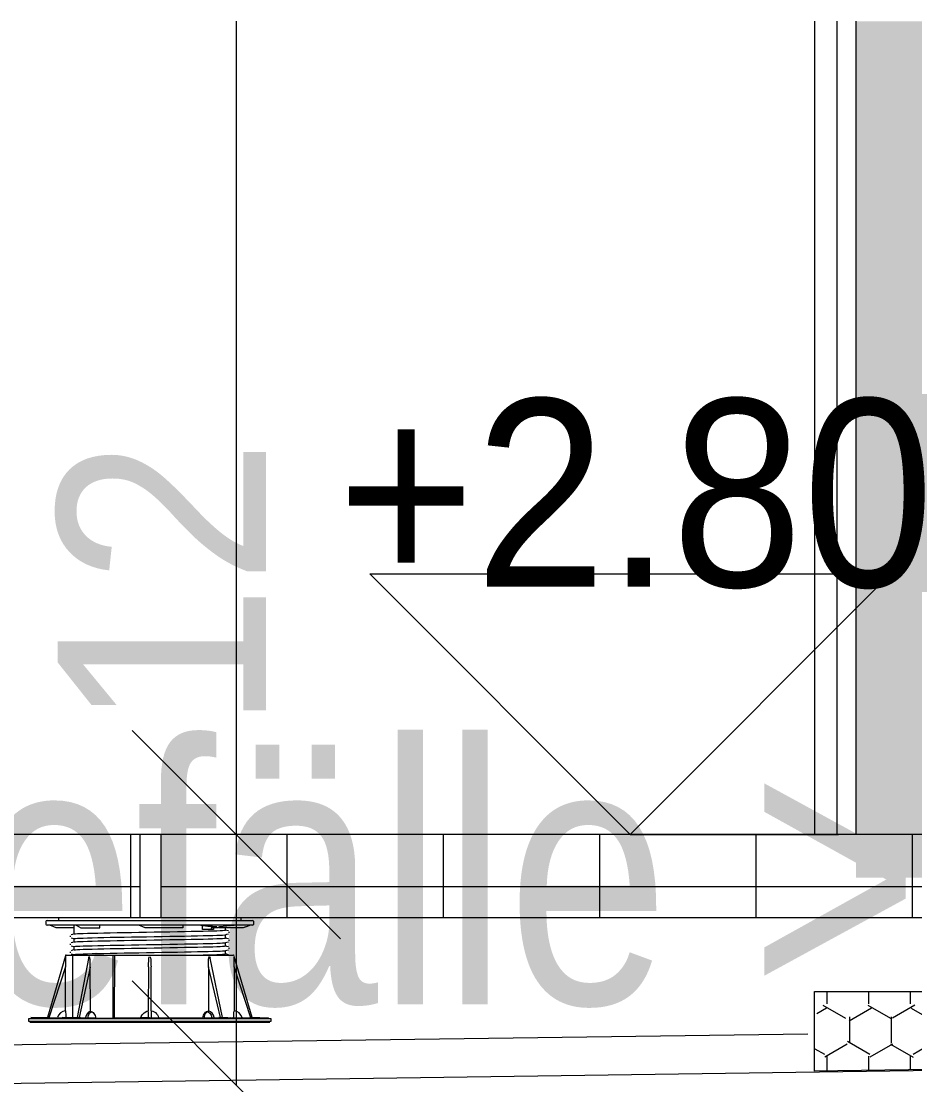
# Model space of a CAD drawing. Header units: metres. Extents: x -0.64 to 0.89, y -0.01 to 0.61.
# Drawn here: x 0.31353 to 0.3221, y 0.57865 to 0.58885 of the extents above; entities that cross this region are included whole.
import ezdxf
from ezdxf.xclip import XClip

# ---------------------------------------------------------------- set-up
doc = ezdxf.new("R2010")
doc.units = ezdxf.units.M
doc.header["$MEASUREMENT"] = 0
doc.header["$XCLIPFRAME"] = 0
doc.linetypes.add('Strich 2', pattern=[0.0028222222222216, 0.0014111111111108, -0.0014111111111108])
for name, color, linetype in [('010 Aussenwände', 7, 'Continuous'), ('011_Stift 1.Grau', 7, 'Continuous'), ('015 Innenwände', 7, 'Continuous'), ('015 Innenwände Bauteilschraffuren', 7, 'Continuous'), ('015 Innenwände Schichttrennlinien', 7, 'Continuous'), ('030 Bodenaufbauten', 7, 'Continuous'), ('030 Bodenaufbauten Bauteilschraffuren', 7, 'Continuous'), ('120 Bemassungen Detail', 7, 'Continuous'), ('170 Beschriftungen Detail', 7, 'Continuous')]:
    doc.layers.add(name, color=color, linetype=linetype)
doc.styles.add('ERSTELLTER_STIL_3', font='Arial.ttf', dxfattribs={"width": 0.8})
doc.styles.add('ERSTELLTER_STIL_5', font='Arial.ttf', dxfattribs={"width": 0.9})
doc.linetypes.add('Bitumen - 2-Lag Details', pattern='A,0,[7,51.6.4.1 Schutzraum1.Shx,S=2.380952380952381e-05,R=0,X=0,Y=0],-0.003,0', length=0.003)
doc.linetypes.add('Drainmatte', pattern='A,0,[4,51.6.4.1 Schutzraum1.Shx,S=2.380952380952381e-05,R=0,X=0,Y=1.350997222079875e-15],-0.003,0', length=0.003)
pattern_1 = [(0, (-3.231419911170223, 0.5250452324629931), (0, 0.0015), []), (90.0000000000002, (-3.231419911170223, 0.5250452324629931), (-0.0015, 0), [])]

# ---------------------------------------------------------------- blocks, each defined once
blk = doc.blocks.new('Zeichnung_4_3', base_point=(-3.231419911170223, 0.5250452324629931))
at = {"layer": '010 Aussenwände', "linetype": 'Continuous', "lineweight": 0, "true_color": 0x000a16}
blk.add_hatch(color=168, dxfattribs=at).paths.add_polyline_path([(0.3215416671471121, 0.5806313476662766), (0.3231416675602303, 0.5806313476662766), (0.3231416675602303, 0.5888474517896617), (0.3215416672726359, 0.5888474517896617)])
at = {"layer": '015 Innenwände Bauteilschraffuren', "linetype": 'Continuous', "lineweight": 0, "true_color": 0x000000}
h = blk.add_hatch(dxfattribs=at)
h.set_pattern_fill('Dämmstoff__Polystyrol_XP_F1', color=18, style=0, pattern_type=2)
h.set_pattern_definition([(90.0000000000002, (-3.231419911170223, 0.5250452324629931), (-0.0004330127018922201, 0), [0.00025, -0.0005]), (90.0000000000002, (-3.231636417517283, 0.5254202324629931), (-0.0004330127018922201, 0), [0.00025, -0.0005]), (150.0000000000003, (-3.231419911170223, 0.525295232462993), (0.0002165063509461079, 0.0003750000000000019), [0.00025, -0.0005]), (150.0000000000003, (-3.231852923864343, 0.525295232462993), (0.0002165063509461079, 0.0003750000000000019), [0.00025, -0.0005]), (210.0000000000005, (-3.231419911170223, 0.5250452324629931), (-0.0002165063509461131, 0.0003749999999999989), [0.00025, -0.0005]), (210.0000000000005, (-3.231852923864343, 0.5250452324629931), (-0.0002165063509461131, 0.0003749999999999989), [0.00025, -0.0005])])
h.paths.add_polyline_path([(0.3211416680040986, 0.5795405352726714), (0.3211416680040986, 0.5787744848788887), (0.3249759332859465, 0.5788296054533507), (0.3251905801291199, 0.5790276598741291), (0.3251905801291199, 0.5795405352726714)])
at = {"layer": '030 Bodenaufbauten Bauteilschraffuren', "linetype": 'Continuous', "lineweight": 0, "true_color": 0x000000}
h = blk.add_hatch(dxfattribs=at)
h.set_pattern_fill('Kunststein__Betonwerkste_25', color=18, style=0, pattern_type=2)
h.set_pattern_definition(pattern_1)
h.paths.add_polyline_path([(0.3146671908091889, 0.5810450802069679), (0.2689417636230087, 0.5810451263564926), (0.2689417636230087, 0.5802451275961138), (0.3146671908091889, 0.5802450804418708)])
h = blk.add_hatch(dxfattribs=at)
h.set_pattern_fill('Kunststein__Betonwerkste_25', color=18, style=0, pattern_type=2)
h.set_pattern_definition(pattern_1)
h.paths.add_polyline_path([(0.3148671909834531, 0.5810450802269763), (0.3148671905274774, 0.5802450804418708), (0.3248671905771503, 0.5802450804418708), (0.3248671905771503, 0.5810450802269763)])
at = {"layer": '010 Aussenwände', "color": 7, "linetype": 'Strich 2', "lineweight": 13, "ltscale": 1000}
blk.add_line((0.3135983015828284, 0.579277532432247), (0.3135983015828284, 0.5792552437872676), dxfattribs=at)
at = {"layer": '011_Stift 1.Grau', "color": 7, "linetype": 'Strich 2', "lineweight": 13, "ltscale": 1000}
blk.add_line((0.3213550231842033, 0.5888474515415546), (0.3213575655477685, 0.581045080066545), dxfattribs=at)
at = {"layer": '011_Stift 1.Grau', "color": 152, "linetype": 'Continuous', "lineweight": 13, "ltscale": 1000, "true_color": 0x0365dd}
blk.add_line((0.3215416675689765, 0.5810450801504262), (0.3215416675689765, 0.5888474512133042), dxfattribs=at)
at = {"layer": '011_Stift 1.Grau', "color": 7, "linetype": 'Continuous', "lineweight": 20, "ltscale": 1000}
for p, q in [((0.3146671914445796, 0.5810450804376559), (0.3146671914445796, 0.5802450807039068)), ((0.3148671897836931, 0.5810450804376559), (0.3148671897836931, 0.5802450807039068))]:
    blk.add_line(p, q, dxfattribs=at)
at = {"layer": '011_Stift 1.Grau', "color": 7, "linetype": 'Continuous', "lineweight": 13, "ltscale": 1000}
for p, q in [((0.3137650720907856, 0.5802098886659826), (0.3137650720907856, 0.5801864265987782)), ((0.3137768041872703, 0.5802216186367024), (0.3157475795686763, 0.5802216186367024)), ((0.3157593095393961, 0.5801864265987782), (0.3157593095393961, 0.5802098886659826)), ((0.3157475795686763, 0.5801746966280583), (0.3137768041872703, 0.5801746966280583)), ((0.3140348805492246, 0.5801512345608539), (0.3138649745380395, 0.5801512345608539)), ((0.314034701984973, 0.5801746371066412), (0.314034701984973, 0.5800914367942088)), ((0.3154067726883327, 0.5801609216715045), (0.3153878427518956, 0.5801512345608539)), ((0.3154895010809571, 0.5801292775351988), (0.3154895010809571, 0.5801512345608539)), ((0.3155246936751972, 0.5801023654062399), (0.3155246936751901, 0.5801121421447172)), ((0.3156851373504953, 0.5801605475368821), (0.3157240048359321, 0.5801746966280583)), ((0.3139995093307175, 0.5800739921595656), (0.3139995093307251, 0.5800642037462367)), ((0.313999509330773, 0.5799977419173288), (0.3139995093307806, 0.579987953504)), ((0.314034701984973, 0.5800467574675346), (0.314034701984973, 0.5800151877330005)), ((0.3154893225167055, 0.5800533133264871), (0.3154893225167055, 0.5800848809352563)), ((0.3154893225167055, 0.5799770621395138), (0.3154893225167055, 0.580008631874048)), ((0.3155245144049705, 0.5800260571679452), (0.3155245144049634, 0.5800358339064225)), ((0.3139586314880163, 0.5798888088839136), (0.3155657522679304, 0.5798888088839136)), ((0.3139995131771918, 0.5799214796492143), (0.3139995131771984, 0.5799116912358855)), ((0.314034701984973, 0.5799705062805613), (0.314034701984973, 0.5799389365460272)), ((0.3140347055746235, 0.5798942439783654), (0.3140347055752768, 0.5798888078845369)), ((0.3154893225167055, 0.5799008130783055), (0.3154893225167055, 0.5799323806870748)), ((0.3155245144050265, 0.5799498069257085), (0.3155245144050194, 0.5799595836641858)), ((0.3140200065722173, 0.5798829417727889), (0.3140200086979822, 0.5792898618686686)), ((0.3141756040598586, 0.5798566651928564), (0.3140645668560571, 0.5792898618686686)), ((0.3154597382465882, 0.5792898618686686), (0.3153405083448609, 0.5798588632337633)), ((0.3141899125834025, 0.579773443622775), (0.3140848190182621, 0.5792898618686686)), ((0.314191734363922, 0.5793525421725185), (0.3141899125834025, 0.579773443622775)), ((0.3153260446404794, 0.5797777865604663), (0.3153242164826652, 0.5793545085050513)), ((0.315439469078264, 0.5792898618686686), (0.3153260446404794, 0.5797777865604663)), ((0.3159264775653897, 0.5792775451868364), (0.3135979104420867, 0.5792775451868364)), ((0.3137865781875253, 0.579289861873545), (0.3137865718731598, 0.5792871764659646)), ((0.3138757117765508, 0.5792829212462692), (0.3137919502621849, 0.5792812992876504)), ((0.3138764725903007, 0.5792845830098946), (0.313874892033446, 0.5792845830098935)), ((0.3139228681100494, 0.5792840572795721), (0.3139262626877026, 0.5792837637590749)), ((0.3140986534962332, 0.5792875256530432), (0.3141457987101918, 0.5792887947346888)), ((0.3141489512195388, 0.5792829212462692), (0.3140991828116934, 0.5792815777628523)), ((0.3141454585878077, 0.5792845835944213), (0.3141662400654729, 0.5792845835944213)), ((0.3142453057651741, 0.5792845835944213), (0.3141711527081574, 0.5792845835944213)), ((0.3148059061073828, 0.5792778874349853), (0.3147184797743287, 0.5792778874349853)), ((0.3148501751614312, 0.5792872939446692), (0.3152706727163568, 0.5792872939446692)), ((0.3148517510665574, 0.5792799072954665), (0.314853377602808, 0.5792798033250053)), ((0.3153532331735541, 0.5792845835944213), (0.3152703857380952, 0.5792845835944213)), ((0.3153581479420036, 0.5792845835944213), (0.3153789272939038, 0.5792845835944213)), ((0.3153785892972847, 0.5792887947346888), (0.3154257345112432, 0.5792875256530432)), ((0.3156032635153608, 0.5792778874349853), (0.3155414441462956, 0.5792778874349853)), ((0.3156494957858653, 0.5792845830111938), (0.315647915229011, 0.5792845830111926)), ((0.3157327459812021, 0.5792812950361206), (0.3156486762309256, 0.5792829212462692)), ((0.3157378159647748, 0.5792871764684447), (0.3157378096410928, 0.5792898618749748))]:
    blk.add_line(p, q, dxfattribs=at)
at = {"layer": '011_Stift 1.Grau', "color": 7, "linetype": 'Drainmatte', "lineweight": 13, "ltscale": 1000}
blk.add_line((0.321078298561941, 0.5791319387942264), (0.2719106850213923, 0.5784517004034296), dxfattribs=at)
at = {"layer": '011_Stift 1.Grau', "color": 7, "linetype": 'Continuous', "lineweight": 13, "ltscale": 1000, "flags": 128}
for points in [[(0.3147474883904078, 0.5802450804346851), (0.3138862557930269, 0.580245080434054), (0.3138862557930442, 0.5802216188175388)], [(0.3156381264829577, 0.5802216188188224), (0.3156381264829404, 0.5802450804353377), (0.3147474883904078, 0.5802450804346851)], [(0.3138649751560849, 0.5801512339679795), (0.3138035363273604, 0.5801746955844498)], [(0.3140367949696774, 0.5800917842751429), (0.3140488553455607, 0.5800934482763626), (0.3140669500584283, 0.5800945810931679), (0.314091773604837, 0.5800957279446797), (0.3141239840666317, 0.5800969478459064), (0.3141634514311802, 0.5800982247441799), (0.3142097982800096, 0.5800995397221013), (0.3142624049762719, 0.5801008718591841), (0.314320435099162, 0.5801021993090195), (0.3143828792347074, 0.5801035004795635), (0.3144486123638655, 0.5801047551848736), (0.3145164581424043, 0.5801059456420312), (0.3145852739958501, 0.580107058261252), (0.3146561663354213, 0.5801081879795134), (0.3147296408692766, 0.5801093937065), (0.3148046441225718, 0.5801106600770369), (0.3148800027965009, 0.5801119687149785), (0.314954480243697, 0.5801132990381538), (0.3150268417539426, 0.5801146292988635), (0.315095921870169, 0.5801159377526277), (0.3151606860885727, 0.5801172038271553), (0.3152202802932216, 0.5801184091614505), (0.3152740630729438, 0.5801195384092224), (0.3153225779103423, 0.5801206514053752), (0.3153664931876885, 0.5801218422734477), (0.3154048293957779, 0.5801230972964992), (0.3154367068166191, 0.5801243986758635), (0.3154614163598319, 0.5801257262144139), (0.315478466640998, 0.5801270583150295), (0.3154884520860635, 0.5801292188870172)], [(0.314055412554918, 0.5801746955846343), (0.3141007821669888, 0.5801512339681523), (0.3142830761371265, 0.5801512339682858), (0.3142830761371092, 0.5801746955848012)], [(0.3147165979387325, 0.5801512339686035), (0.314657387224762, 0.5801746955850754)], [(0.3150791500637218, 0.5801746955853845), (0.3150791500637395, 0.5801512339688691), (0.3147165979387325, 0.5801512339686035)], [(0.3154067733826129, 0.580160920845299), (0.3153628951253378, 0.5801621185131876), (0.3153408077394584, 0.5801632967967404), (0.3153186581971106, 0.580164860434865), (0.3152309180831447, 0.5801746955854957)], [(0.3153750537091953, 0.580151233969086), (0.3153750537092073, 0.5801348108375257), (0.315266889076514, 0.5801348108374464), (0.3152668890764874, 0.5801708488988471)], [(0.3154315153824179, 0.5801609208453171), (0.3154125851893883, 0.5801512339691135), (0.3153503117093903, 0.5801512339690679), (0.3153503117094023, 0.5801348108375076)], [(0.3156850733270882, 0.5801607224067102), (0.3156591625453991, 0.5801512339692941), (0.3154203877354127, 0.5801512339691192)], [(0.3156073706725522, 0.5801746955857715), (0.3154315153824179, 0.5801609208453171)], [(0.3154881344492191, 0.5800845244504611), (0.3155027048232575, 0.5800889025404855), (0.3155172760820522, 0.5800932806260783)], [(0.3155175564380666, 0.5801211919655539), (0.3155029878242215, 0.5801255688875793), (0.3154895012488832, 0.5801296209493803)], [(0.31400666918036, 0.5800551794174906), (0.3140212409327625, 0.580050801175527), (0.3140347017570315, 0.5800467564882364)], [(0.3140358714329596, 0.5800917891386288), (0.3140213030053856, 0.5800874120190943), (0.3140067336837418, 0.5800830348931412)], [(0.314035871433016, 0.580015538896392), (0.3140213030054411, 0.5800111617768576), (0.3140067336837973, 0.5800067846509045)], [(0.3140350852384146, 0.5800471048626243), (0.3140488553455931, 0.5800494577453981), (0.3140669500584603, 0.5800505905622034), (0.3140917736048694, 0.5800517374137129), (0.3141239840666632, 0.5800529573149396), (0.3141634514312126, 0.5800542342132154), (0.314209798280042, 0.5800555491911368), (0.3142624049763039, 0.5800568813282196), (0.3143204350991944, 0.5800582087780596), (0.3143828792347398, 0.580059509948599), (0.3144486123638974, 0.5800607646539), (0.3145164581424367, 0.5800619551110485), (0.3145852739958821, 0.580063067730276), (0.3146561663354537, 0.5800641974485625), (0.3147296408693085, 0.5800654031755265), (0.3148046441226042, 0.5800666695460883), (0.3148800027965333, 0.5800679781839616), (0.314954480243729, 0.5800693085072234), (0.315026841753975, 0.5800706387679422), (0.3150959218702014, 0.5800719472216382), (0.3151606860886051, 0.5800732132961771), (0.315220280293254, 0.5800744186304565), (0.3152740630729762, 0.5800755478780055), (0.3153225779103748, 0.5800766608744266), (0.3153664931877205, 0.5800778517424059), (0.3154048293958103, 0.5800791067656076), (0.3154367068166515, 0.5800804081447922), (0.3154614163598639, 0.5800817356831993), (0.3154784666410295, 0.580083067783949)], [(0.3140350852384706, 0.5799708546203876), (0.3140488553456486, 0.5799732075031614), (0.3140669500585163, 0.5799743403199668), (0.3140917736049249, 0.5799754871714762), (0.3141239840667196, 0.5799767070727029), (0.3141634514312681, 0.5799779839709787), (0.3142097982800975, 0.5799792989489001), (0.3142624049763598, 0.579980631085983), (0.3143204350992499, 0.5799819585358228), (0.3143828792347954, 0.5799832597063622), (0.3144486123639534, 0.5799845144116633), (0.3145164581424922, 0.5799857048688118), (0.3145852739959385, 0.5799868174880394), (0.3146561663355096, 0.5799879472063258), (0.3147296408693649, 0.5799891529332897), (0.3148046441226597, 0.5799904193038516), (0.3148800027965888, 0.5799917279417249), (0.3149544802437849, 0.5799930582649867), (0.315026841754031, 0.5799943885257055), (0.3150959218702569, 0.5799956969794015), (0.3151606860886607, 0.5799969630539404), (0.3152202802933095, 0.5799981683882198), (0.3152740630730317, 0.5799992976357689), (0.3153225779104303, 0.5800004106321899), (0.3153664931877769, 0.5800016015001691), (0.3154048293958658, 0.5800028565233708), (0.3154367068167074, 0.5800041579025556), (0.3154614163599194, 0.5800054854409625), (0.3154784666410859, 0.5800068175417123)], [(0.3140367949697338, 0.5800155340329062), (0.3140488553456162, 0.5800171980341259), (0.3140669500584838, 0.5800183308509312), (0.3140917736048925, 0.580019477702443), (0.3141239840666872, 0.5800206976036696), (0.3141634514312357, 0.5800219745019431), (0.314209798280066, 0.5800232894798646), (0.3142624049763274, 0.5800246216169475), (0.3143204350992175, 0.5800259490667828), (0.3143828792347629, 0.5800272502373267), (0.314448612363921, 0.5800285049426369), (0.3145164581424598, 0.5800296953997945), (0.3145852739959061, 0.5800308080190152), (0.3146561663354772, 0.5800319377372767), (0.3147296408693325, 0.5800331434642633), (0.3148046441226273, 0.5800344098348003), (0.3148800027965568, 0.5800357184727417), (0.3149544802437525, 0.5800370487959171), (0.3150268417539985, 0.5800383790566268), (0.3150959218702245, 0.580039687510391), (0.3151606860886291, 0.5800409535849186), (0.3152202802932771, 0.5800421589192138), (0.3152740630729998, 0.5800432881669857), (0.3153225779103979, 0.5800444011631384), (0.3153664931877445, 0.580045592031211), (0.3154048293958334, 0.5800468470542626), (0.3154367068166755, 0.5800481484336268), (0.3154614163598874, 0.5800494759721772), (0.3154784666410535, 0.5800508080727929), (0.315488452086119, 0.5800529686447804)], [(0.3154881344492746, 0.5800082742082244), (0.315502704823313, 0.5800126522982487), (0.3155172760821086, 0.5800170303838416)], [(0.3155173755845921, 0.580044884199537), (0.3155028064957719, 0.5800492612651285), (0.3154893219786565, 0.5800533127110855)], [(0.3140066691804164, 0.5799789291752538), (0.3140212409328185, 0.5799745509332902), (0.3140347017570879, 0.5799705062459997)], [(0.3140066730131927, 0.5799026669030402), (0.3140212447655957, 0.5798982886610765), (0.3140347055898642, 0.579894243973786)], [(0.3140358714330715, 0.5799392886541553), (0.314021303005497, 0.579934911534621), (0.3140067336838528, 0.5799305344086678)], [(0.314035085224885, 0.5798946043740517), (0.3140488553320631, 0.5798969572568256), (0.3140669500449307, 0.5798980900736308), (0.3140917735913393, 0.5798992369251403), (0.314123984053134, 0.5799004568263669), (0.3141634514176825, 0.5799017337246428), (0.314209798266512, 0.5799030487025643), (0.3142624049627742, 0.5799043808396471), (0.3143204350856643, 0.579905708289487), (0.3143828792212098, 0.5799070094600264), (0.3144486123503678, 0.5799082641653275), (0.3145164581289066, 0.579909454622476), (0.3145852739823529, 0.5799105672417035), (0.3146561663219241, 0.57991169695999), (0.3147296408557794, 0.5799129026869538), (0.3148046441090742, 0.5799141690575158), (0.3148800027830032, 0.5799154776953891), (0.3149544802301993, 0.5799168080186509), (0.3150268417404454, 0.5799181382793697), (0.3150959218566713, 0.5799194467330656), (0.315160686075076, 0.5799207128076046), (0.3152202802797239, 0.5799219181418839), (0.3152740630594466, 0.579923047389433), (0.3153225778968447, 0.579924160385854), (0.3153664931741913, 0.5799253512538333), (0.3154048293822802, 0.579926606277035), (0.3154367068031219, 0.5799279076562196), (0.3154614163463343, 0.5799292351946267), (0.3154784666275003, 0.5799305672953765)], [(0.3140367949697893, 0.5799392837906695), (0.3140488553456726, 0.5799409477918892), (0.3140669500585398, 0.5799420806086945), (0.3140917736049489, 0.5799432274602062), (0.3141239840667431, 0.5799444473614329), (0.3141634514312921, 0.5799457242597065), (0.3142097982801215, 0.5799470392376279), (0.3142624049763834, 0.5799483713747108), (0.3143204350992734, 0.5799496988245461), (0.3143828792348193, 0.57995099999509), (0.3144486123639769, 0.5799522547004002), (0.3145164581425162, 0.5799534451575579), (0.3145852739959616, 0.5799545577767785), (0.3146561663355332, 0.57995568749504), (0.314729640869388, 0.5799568932220266), (0.3148046441226837, 0.5799581595925636), (0.3148800027966128, 0.579959468230505), (0.3149544802438085, 0.5799607985536803), (0.315026841754054, 0.57996212881439), (0.3150959218702809, 0.5799634372681542), (0.3151606860886846, 0.5799647033426818), (0.3152202802933335, 0.5799659086769772), (0.3152740630730557, 0.579967037924749), (0.3153225779104543, 0.5799681509209017), (0.3153664931878, 0.5799693417889742), (0.3154048293958893, 0.5799705968120259), (0.3154367068167314, 0.5799718981913902), (0.3154614163599434, 0.5799732257299405), (0.315478466641109, 0.5799745578305561), (0.3154884520861754, 0.5799767184025437)], [(0.3151790253453015, 0.5798888077631845), (0.3152202841261103, 0.5798896464047635), (0.3152740669058325, 0.5798907756525353), (0.315322581743231, 0.579891888648688), (0.3153664970205767, 0.5798930795167605), (0.3154048332286665, 0.5798943345398122), (0.3154367106495077, 0.5798956359191765), (0.3154614201927202, 0.5798969634577268), (0.3154784704738862, 0.5798982955583424), (0.3154884559189521, 0.57990045613033)], [(0.3154881344493305, 0.5799320239659876), (0.3155027048233694, 0.579936402056012), (0.3155172760821641, 0.5799407801416049)], [(0.3155173771678959, 0.5799686334850225), (0.3155028085540503, 0.5799730104070479), (0.3154893219787125, 0.5799770624688488)], [(0.3155173794174244, 0.5798923716850867), (0.3155028103286042, 0.5798967487506781), (0.3154893258114893, 0.5799008001966351)], [(0.3139527653660861, 0.5798829424803492), (0.313780720308229, 0.5792898618735407)], [(0.3139527653940291, 0.5798770772111337), (0.3139528003931416, 0.579863398892667), (0.3139528292082745, 0.5798475411027951), (0.3139528496930328, 0.5797938990523126), (0.3139528561005447, 0.5797777857235493)], [(0.3141758665945811, 0.5798566296130435), (0.3141781962979899, 0.5798713616563299)], [(0.3141899127228287, 0.5797734433627539), (0.3141895950021198, 0.5797906239616513), (0.3141886486150831, 0.5798453349941614), (0.3141867714226629, 0.5798623137656899), (0.3141838397961401, 0.5798744866336928)], [(0.3144099990276561, 0.5792870674403984), (0.3144099962469427, 0.5798829424806842)], [(0.3146744858099111, 0.5792843625183182), (0.3144243908857889, 0.579284362518135), (0.3144255840722705, 0.5798829424806956)], [(0.3147502619208846, 0.5797777857241335), (0.3147507051279721, 0.5797939123842251), (0.3147520288676522, 0.5798475710840574), (0.3147546810880675, 0.5798634849494774), (0.3147588400766548, 0.5798747924720052)], [(0.3147623941153559, 0.5798770772117269), (0.3147697214074805, 0.5798633988932657), (0.3147723568920542, 0.5798475411033933), (0.3147736834077119, 0.5797938990529141), (0.3147741259070194, 0.5797777857241511)], [(0.3153260449780233, 0.5797777857245555), (0.3153263629129111, 0.579793912384647), (0.3153273106683541, 0.5798475710844788), (0.3153292065430806, 0.5798634849499006), (0.3153321671244047, 0.5798747924723981)], [(0.3153347566947611, 0.5798770878752736), (0.3153405081052738, 0.5798588627286866)], [(0.3155715317366723, 0.5797777857247354), (0.3155715381441593, 0.5797939123848266), (0.3155715531148515, 0.5798475710846578), (0.3155715820696576, 0.5798634849500781), (0.315571609972074, 0.5798747924724803)], [(0.3157436675203886, 0.5792898618749791), (0.3155716169104248, 0.5798770770774077)], [(0.3139528975819617, 0.5793545079996304), (0.3139528975816521, 0.5797777857235493), (0.3137919372225122, 0.5792871452951545), (0.3138770932795412, 0.5792887939257354)], [(0.3147502619208846, 0.5797777857241335), (0.31474771899147, 0.5793545080002127)], [(0.3147766688370526, 0.5793545080002339), (0.3147741259070194, 0.5797777857241511)], [(0.3156472945583912, 0.5792887939039858), (0.3157324506061094, 0.5792871452965763), (0.3155715317366723, 0.5797777857247354), (0.3155715317369818, 0.5793545080008187)], [(0.3135979111956608, 0.5792552559890475), (0.3159264766330074, 0.5792552559907537), (0.3159264766329914, 0.579277544526444), (0.3159087668264293, 0.579277887571407)], [(0.3137901915142254, 0.5792869400901656), (0.3136213728131652, 0.5792898618734239)], [(0.3136217574674567, 0.5792837406687258), (0.3137908315651008, 0.5792898506684826)], [(0.3137916408756736, 0.5792812939765165), (0.3137810438776376, 0.579281070592043), (0.3137677473852398, 0.5792807939541585), (0.3137565796727309, 0.5792805646332673), (0.3137439467756069, 0.5792803084292099), (0.3137302981501437, 0.5792800353003034), (0.3137157818486913, 0.5792797488299867), (0.3137009305970739, 0.5792794598634821), (0.3136859778219834, 0.5792791729522511), (0.3136714170871304, 0.5792788972938642), (0.3136575411723932, 0.5792786378945531), (0.3136447381785143, 0.5792784013038467), (0.3136336833423012, 0.5792781990718754), (0.3136235901338988, 0.5792780164383083)], [(0.3139226918293132, 0.579283764259574), (0.3139013623258067, 0.5792833762303014), (0.3138835181200847, 0.5792830586603294)], [(0.3139829441437509, 0.5792778875699959), (0.3139211236683663, 0.5792778875699506)], [(0.3140986539514681, 0.5792866180375128), (0.3139226918293088, 0.5792898618736447)], [(0.3139262627901434, 0.5792898618736474), (0.3139858620425655, 0.5792837518740578)], [(0.3139528975819617, 0.5793545079996326), (0.3139546201562085, 0.5793366980895176), (0.3139554229655888, 0.5793265740060853), (0.3139561956559982, 0.5793147772601399), (0.3139568534491417, 0.5793016508527379), (0.3139572408979685, 0.5792898618736859)], [(0.3140990498140583, 0.5792815782899716), (0.3140876431109381, 0.5792797498266948), (0.3140766053086144, 0.5792794185685483), (0.3140656158512458, 0.5792791441085051), (0.3140541873032232, 0.5792788968216599), (0.3140404742954304, 0.5792786385096431), (0.314025887725689, 0.5792784008225189), (0.3140115489436321, 0.5792781994730576), (0.3139971146544451, 0.5792780270686584), (0.3139829441810038, 0.5792778875714284)], [(0.3141475699095042, 0.5792810514275188), (0.3141600854413569, 0.5792810599836835)], [(0.3142434489073196, 0.5792841352882476), (0.3142208726515965, 0.5792837038702743), (0.314208660246615, 0.5792835122309118), (0.3141962933165923, 0.5792833430950811), (0.3141838322205439, 0.5792831965765033), (0.314171679736857, 0.5792830768412531), (0.3141600036060415, 0.5792829848214992), (0.3141489506510995, 0.5792829215730126)], [(0.3141658223139108, 0.5792810636439287), (0.3141851805614295, 0.5792810826012595), (0.3142044875489534, 0.5792810889587234)], [(0.3141662399189507, 0.5792845830101069), (0.3141725317107285, 0.579310412014335), (0.3141841728889934, 0.5793315063323926), (0.3142000418247171, 0.5793451905250129)], [(0.3141917338033604, 0.5793525423176512), (0.3142098216710134, 0.5793445223619157), (0.3142182061912062, 0.5793378025218416), (0.3142257792593544, 0.579329523057299), (0.3142324389049485, 0.579319743207477), (0.3142378912212109, 0.5793088323575437), (0.3142420581074306, 0.5792968696048639), (0.3142447665331849, 0.579284190995529)], [(0.3142044875489534, 0.5792810889587234), (0.3142155417053014, 0.5792810707842284), (0.3142282312454641, 0.5792808926944613)], [(0.3142434489073196, 0.5792841352882476), (0.3144087655467875, 0.5792841352883688)], [(0.3144205132404307, 0.5792843060172107), (0.3144103279707919, 0.5792841383699607)], [(0.3148501749800476, 0.5792852973764867), (0.314674212848574, 0.5792898618741954)], [(0.3146772281544208, 0.5792898618741976), (0.3146807605584923, 0.5793011336093137), (0.3146875466404224, 0.5793144183157429), (0.3147069944439038, 0.5793363206129286), (0.3147326834683715, 0.5793506315314043), (0.31474771899147, 0.5793545080002127)], [(0.3147184803707535, 0.5792778875705826), (0.3146953236868613, 0.5792781986158392), (0.314678511284106, 0.5792786284958304)], [(0.3147766688370526, 0.5793545080002339), (0.3147908281532521, 0.5793509366828196), (0.3148045710006251, 0.5793448784823325), (0.3148167441037995, 0.5793368368931584), (0.3148276974817388, 0.5793265740067245), (0.3148364986570287, 0.579314962924249), (0.314843414667791, 0.5793016508533875), (0.3148473430702388, 0.5792892546544683)], [(0.314853377602808, 0.5792798033250053), (0.3148290430938836, 0.5792781982356774), (0.3148059073554363, 0.57927788757423)], [(0.3152706732412742, 0.5792872946707838), (0.3152779341300715, 0.5793114097111285), (0.3152835337442963, 0.5793222058331018), (0.315290192747264, 0.5793317394326637), (0.3152978310545462, 0.5793399441847289), (0.315306134605545, 0.5793465204536254), (0.3153150086195611, 0.5793514232432764)], [(0.3153754371868422, 0.5792829215738955), (0.3153498821144893, 0.5792831025895181), (0.3153360928872568, 0.5792832463215464), (0.3153221674447848, 0.57928342115466), (0.3153083232229545, 0.5792836253457601), (0.3152950657343454, 0.5792838523566648), (0.3152825437763669, 0.5792841006391981), (0.3152712008820813, 0.5792843625187599)], [(0.3153196513464183, 0.5793464292055827), (0.3153033664634042, 0.5793349963296648), (0.3152952796591109, 0.5793249987903015), (0.3152885675800712, 0.5793133895662921), (0.3152834064697689, 0.5793004664007313), (0.3152796212954412, 0.5792841909962758)], [(0.3153107037020337, 0.5793486903244353), (0.3153230286852899, 0.5793458701251061), (0.3153386157469424, 0.5793334510974988), (0.3153504511059939, 0.5793139099998922), (0.315357504049123, 0.5792890232535126)], [(0.3154359028672786, 0.5792812939456002), (0.3153754371868422, 0.5792829215738955)], [(0.3156016959993138, 0.5792837344286346), (0.3154257338771522, 0.5792898618747461)], [(0.3155414435544994, 0.5792778875734661), (0.3155283033566558, 0.5792780159356871), (0.3155133385023112, 0.5792781930339941), (0.3154984961168843, 0.5792784009101296), (0.3154844174718487, 0.5792786297328494), (0.3154711316058414, 0.57927887806776), (0.3154587626362217, 0.5792791442625507), (0.3154476851595565, 0.5792794212173898), (0.3154366984589023, 0.5792797513536971), (0.3154261471608648, 0.5792801762643254)], [(0.3155385262796582, 0.5792898618748288), (0.3155981252713098, 0.5792837518752392)], [(0.3155671466885059, 0.5792898618748497), (0.3155675223560843, 0.5793013261390961), (0.3155681702585635, 0.5793144183163882), (0.3155697352995679, 0.5793363206135608), (0.3155710815542783, 0.5793506315320186)], [(0.3156486763803263, 0.5792829215740957), (0.3156374741064356, 0.5792831186348638), (0.3156178578453108, 0.5792834693319092), (0.3156055494395984, 0.5792836932242209)], [(0.315907933171653, 0.5792778875725229), (0.3158961598293866, 0.5792780999632399), (0.3158855130242193, 0.5792782938100178), (0.3158734045362106, 0.5792785163869048), (0.3158607853854081, 0.579278750819323), (0.3158400258792562, 0.5792791421846665), (0.3158255594966932, 0.5792794192872506), (0.3158110705481842, 0.5792797005939421), (0.3157940000386903, 0.579280037083186), (0.3157835955170909, 0.5792802449734172), (0.3157677557038134, 0.5792805657062688), (0.3157566353676828, 0.5792807940606989), (0.3157433345818879, 0.5792810707887153), (0.3157327464407298, 0.5792812939885095)], [(0.3159030150154574, 0.5792837518754625), (0.3157339409178048, 0.5792898618749719)], [(0.3159144435635097, 0.5792435251824872), (0.3139653485266751, 0.579243525181059), (0.3136099387139306, 0.5792435251808015)], [(0.3147357995992786, 0.5792435251816236), (0.3147357329445133, 0.5792552559898744)], [(0.3147886548841545, 0.57925525598992), (0.3147886225672689, 0.5792451221245442)]]:
    blk.add_lwpolyline(points, dxfattribs=at)
at = {"layer": '011_Stift 1.Grau', "color": 7, "linetype": 'Bitumen - 2-Lag Details', "lineweight": 13, "ltscale": 1000, "flags": 128}
blk.add_lwpolyline([(0.3252819877729602, 0.5797412790768227), (0.3252921175663981, 0.5791250342832004), (0.3250185751182282, 0.5788205812815639), (0.2686906101075208, 0.5780212697848093)], dxfattribs=at)
at = {"layer": '011_Stift 1.Grau', "color": 7, "linetype": 'Continuous', "lineweight": 13, "ltscale": 1000}
for centre, radius, start, end in [((0.3137768032435586, 0.5802098880088195), 1.173080863904108e-05, 90, 180), ((0.3157475790324606, 0.5802098880102641), 1.17308086385215e-05, 0, 90), ((0.3137768032435746, 0.5801864263930682), 1.173080863797083e-05, 180, 270), ((0.3157475790324775, 0.5801864263945128), 1.173080863848597e-05, 270, 0), ((0.3139586307657471, 0.5798829424848202), 5.865399660935491e-06, 89.99995392358895, 180.0000436752098), ((0.315565751506103, 0.5798829424813401), 5.865404318683434e-06, 0, 90), ((0.313615892063138, 0.5792837406689149), 5.865404318686947e-06, 271.1096978835374, 0), ((0.3137064150625806, 0.5792840326690688), 8.557878405624067e-05, 358.170119271494, 2.08439140489629), ((0.3139613221578927, 0.5792682108846866), 8.670735566976078e-05, 95.57571319794441, 166.2677373317952), ((0.3142235872028154, 0.5792811668443963), 7.816071416769345e-05, 114.0502198502728, 174.4000497532028), ((0.3136250971628169, 0.5793030620436467), 0.001123800007392643, 359.2725340975296, 2.623835812494119), ((0.3158993156438497, 0.579303061318405), 0.001123824992551636, 177.376185547333, 180.7274115744679), ((0.3153052812937251, 0.5792834906647534), 7.34985891454698e-05, 4.137732346050146, 75.06988696821728), ((0.3155630656821389, 0.5792682108942746), 8.670734619154706e-05, 13.73224288174801, 84.42429383192822), ((0.3158179783167281, 0.5792840326583306), 8.558433151315109e-05, 177.9157356159296, 181.8297538827087), ((0.3159088804197761, 0.5792837518756602), 5.865404318684301e-06, 180, 268.8903021997678)]:
    blk.add_arc(centre, radius, start, end, dxfattribs=at)
at = {"layer": '015 Innenwände', "color": 7, "linetype": 'Continuous', "lineweight": 13, "ltscale": 1000, "flags": 128}
blk.add_lwpolyline([(0.3211416680040986, 0.5795405352726714), (0.3251905801291199, 0.5795405352726714), (0.3251905801291199, 0.5790276598741291), (0.3249759332859465, 0.5788296054533507), (0.3211416680040986, 0.5787744848788887)], close=True, dxfattribs=at)
at = {"layer": '015 Innenwände Schichttrennlinien', "color": 7, "linetype": 'Continuous', "lineweight": 20, "ltscale": 1000}
blk.add_line((0.3211416683923227, 0.5888474508414766), (0.3211416683923227, 0.5810450797243871), dxfattribs=at)
at = {"layer": '030 Bodenaufbauten', "color": 7, "linetype": 'Continuous', "lineweight": 20, "ltscale": 1000, "flags": 128}
for points in [[(0.3146671905771505, 0.5810450804418141), (0.3115279754631395, 0.5810450804417867), (0.2689417636230087, 0.5810451265913621)], [(0.3248671905771503, 0.5810450804419035), (0.3148671905771505, 0.5810450804418159)], [(0.3146671905771505, 0.5802450804418708), (0.3115279754631395, 0.5802450804418708), (0.2689417636230087, 0.5802451265913736)], [(0.3248671905771503, 0.5802450804418708), (0.3148671905771505, 0.5802450804418708)]]:
    blk.add_lwpolyline(points, dxfattribs=at)
at = {"layer": '120 Bemassungen Detail', "color": 7, "linetype": 'Continuous', "lineweight": 13, "ltscale": 1000}
for p, q in [((0.3155930348359712, 0.5810450806443255), (0.3155930348359712, 0.5888474521287027)), ((0.3193729695693986, 0.5810450804376559), (0.3168729680099472, 0.5835450798713423)), ((0.3168729680099472, 0.5835450798713423), (0.321872969003085, 0.5835450798713423)), ((0.321872969003085, 0.5835450798713423), (0.3193729695693986, 0.5810450804376559)), ((0.3145930341360331, 0.5820450806362835), (0.3165930345332882, 0.5800450802390283)), ((0.3175930347319157, 0.5810450804376559), (0.313718035290837, 0.5810450804376559)), ((0.3155930343346606, 0.5786404980872837), (0.3155930343346606, 0.5810450804376559)), ((0.3193729695693986, 0.5810450804376559), (0.31749796839981, 0.5810450804376559)), ((0.3193729695693986, 0.5810450804376559), (0.3213729699666537, 0.5810450804376559)), ((0.3145930341360331, 0.5796404982859112), (0.3165930345332882, 0.5776404978886561))]:
    blk.add_line(p, q, dxfattribs=at)
at = {"layer": '120 Bemassungen Detail', "color": 7, "linetype": 'Continuous', "lineweight": 13, "insert": (0.316562193946059, 0.5833978036733272), "char_height": 0.001799999952316284, "attachment_point": 7, "style": 'ERSTELLTER_STIL_5'}
blk.add_mtext('\\A1;{\\pql;\\fArial|b0|i0|c0|p0;\\W0.900000;+2.80}', dxfattribs=at)
at = {"layer": '120 Bemassungen Detail', "color": 7, "linetype": 'Continuous', "lineweight": 13, "insert": (0.3158787489375922, 0.5820450803323287), "char_height": 0.002, "attachment_point": 7, "rotation": 90, "style": 'ERSTELLTER_STIL_5'}
blk.add_mtext('\\A1;{\\pql;\\fArial|b0|i0|c0|p0;\\W0.900000;12}', dxfattribs=at)
at = {"layer": '170 Beschriftungen Detail', "color": 7, "linetype": 'Continuous', "lineweight": 13, "insert": (0.2908621399664213, 0.5793824372456071), "char_height": 0.0025, "attachment_point": 7, "style": 'ERSTELLTER_STIL_3'}
blk.add_mtext('\\A1;{\\pql;\\fArial|b0|i0|c0|p0;\\W0.800000;OK Beton 1.5% Gefälle >}', dxfattribs=at)

msp = doc.modelspace()

# ---------------------------------------------------------------- block references
at = {"layer": '011_Stift 1.Grau', "color": 7, "linetype": 'Continuous', "lineweight": 13, "ltscale": 1000}
ref = msp.add_blockref('Zeichnung_4_3', (-3.231419911170223, 0.5250452324629931), dxfattribs=at)
XClip(ref).set_block_clipping_path([(0.2415876712117318, 0.4461899202493598), (0.3832839469654528, 0.5888474517896617)])

doc.saveas('drawing.dxf')
